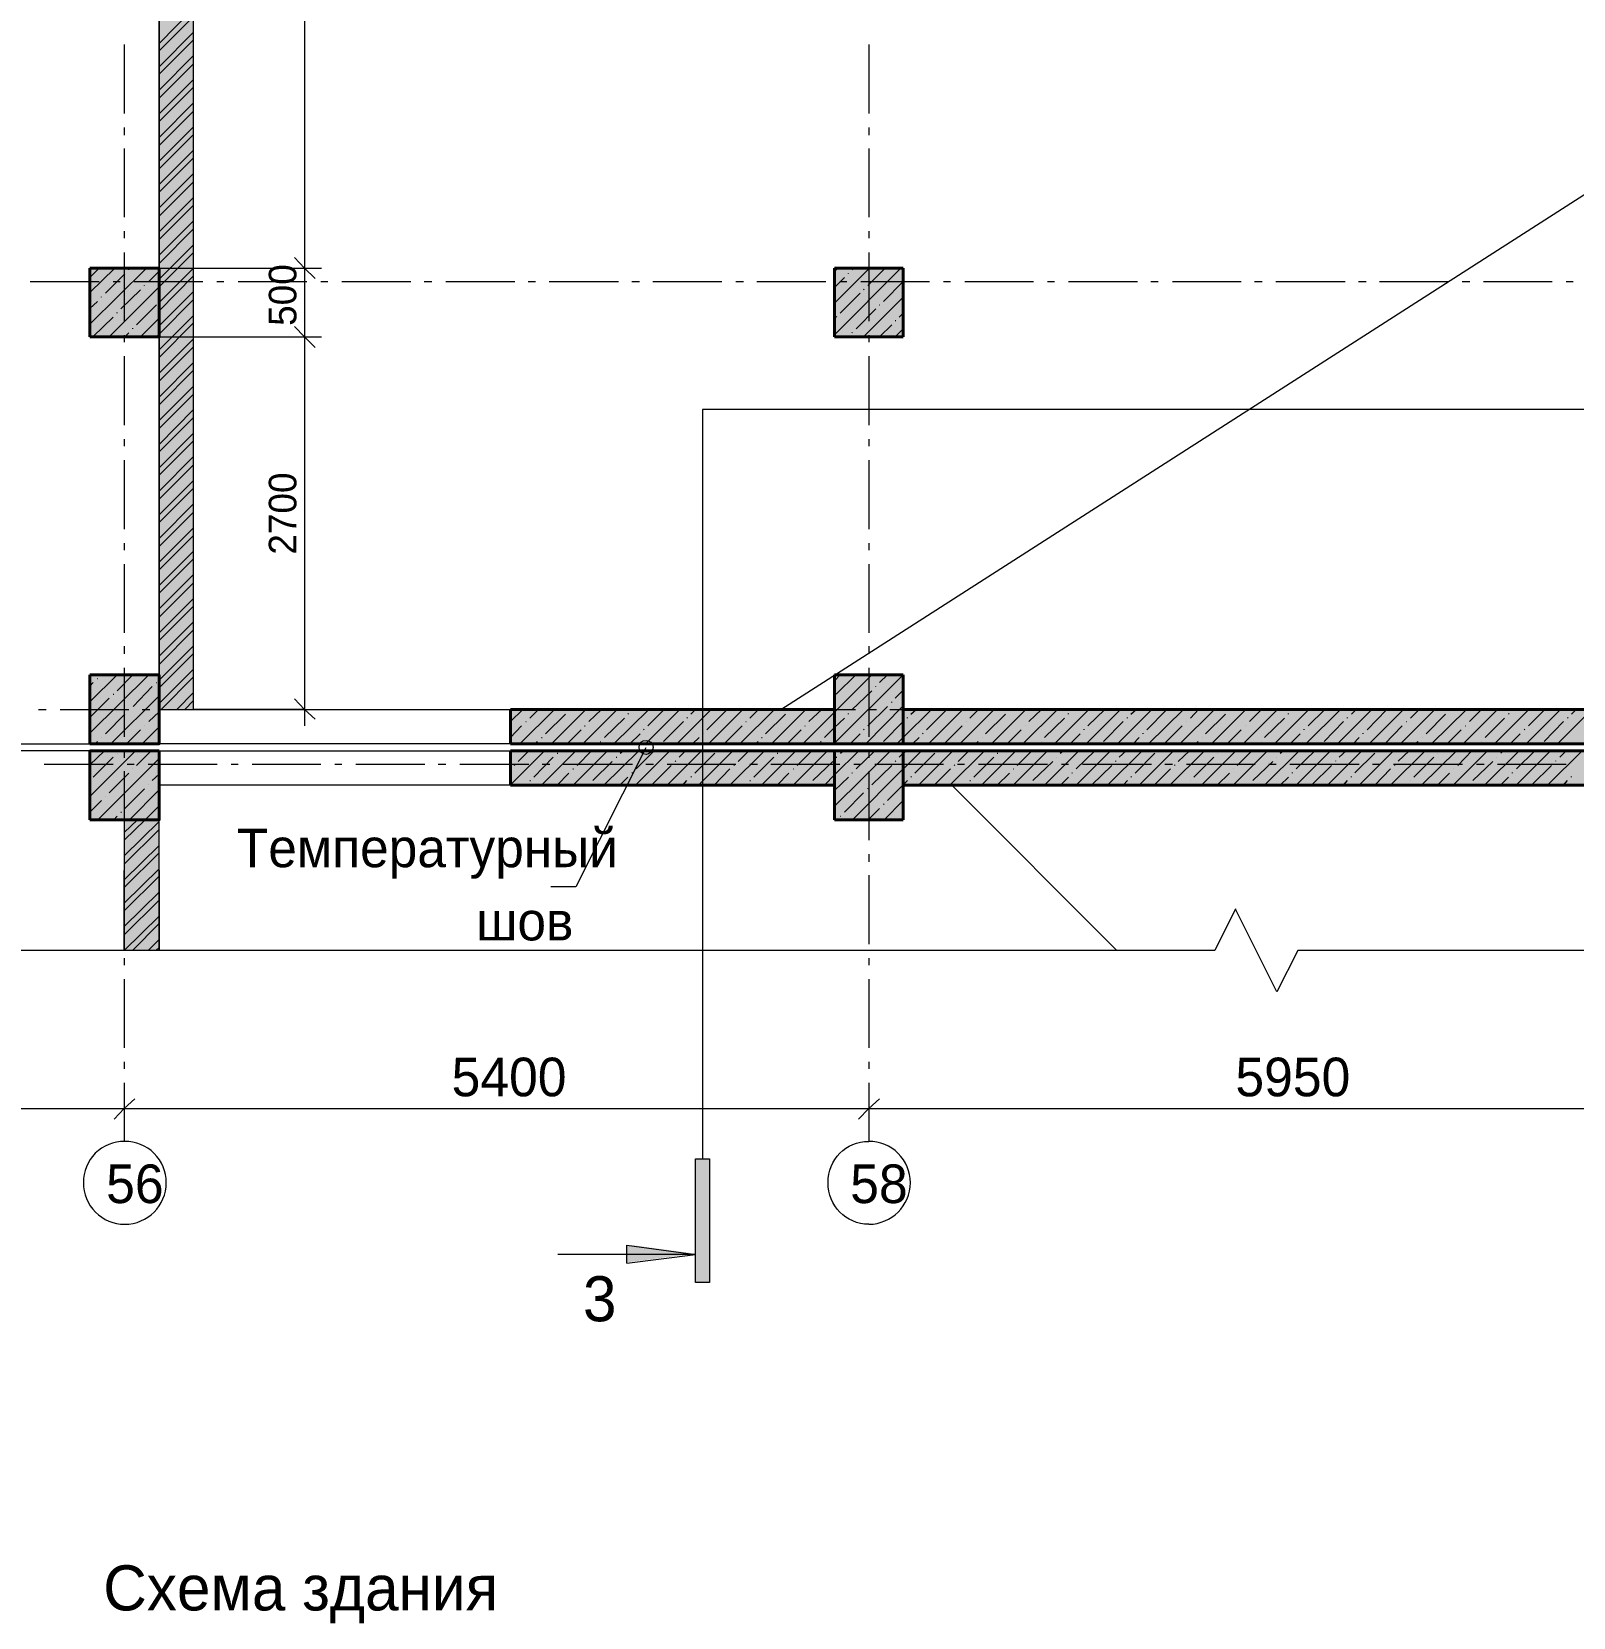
# Model space of a CAD drawing. Header units: millimetres. Extents: x -401725 to 250493, y 305116 to 802890.
# Drawn here: x -375102.384 to -375097.981, y 508968.553 to 508973.08 of the extents above; entities that cross this region are included whole.
import ezdxf

# ---------------------------------------------------------------- set-up
doc = ezdxf.new("R2010")
doc.units = ezdxf.units.MM
doc.layers.add('PDF _Геометрия', color=7, linetype='Continuous', true_color=0x1d1d1d)
doc.layers.add('PDF _Сплошная заливка', color=7, linetype='Continuous', true_color=0xffffff)
doc.layers.add('PDF _Текст', color=7, linetype='Continuous')

msp = doc.modelspace()

# ---------------------------------------------------------------- hatches: boundary and pattern name
at = {"layer": 'PDF _Сплошная заливка', "transparency": 33554559}
msp.add_hatch(color=7, dxfattribs=at).paths.add_polyline_path([(-375100.6612, 508969.6147), (-375100.6671, 508969.6155), (-375100.6848, 508969.6155), (-375100.6848, 508969.5665), (-375100.5929, 508969.578), (-375100.5812, 508969.5797), (-375100.5012, 508969.5897), (-375100.4895, 508969.5913), (-375100.5129, 508969.5947), (-375100.5262, 508969.5963), (-375100.5495, 508969.5997), (-375100.5629, 508969.6013), (-375100.5745, 508969.603), (-375100.5879, 508969.6047), (-375100.6112, 508969.608), (-375100.6245, 508969.6097), (-375100.6479, 508969.613)])

# ---------------------------------------------------------------- linework, layer by layer
at = {"layer": 'PDF _Геометрия', "color": 16, "lineweight": 20, "true_color": 0x800000}
for points in [[(-375102.0198, 508974.5705), (-375102.0198, 508971.1455)], [(-375101.9215, 508971.1455), (-375101.9215, 508974.5704)], [(-375102.0199, 508971.1455), (-375101.9215, 508971.1455)], [(-375102.1198, 508970.8305), (-375102.1198, 508970.4571)], [(-375102.0198, 508970.8305), (-375102.1198, 508970.8305)], [(-375102.0198, 508970.4572), (-375102.0198, 508970.8305)]]:
    msp.add_lwpolyline(points, dxfattribs=at)
at = {"layer": 'PDF _Геометрия', "color": 7, "lineweight": 9}
for points in [[(-375101.9215, 508971.1455), (-375101.9215, 508974.5704)], [(-375101.6513, 508974.5704), (-375101.6047, 508974.5704), (-375101.6047, 508972.4055)], [(-375102.2182, 508972.4055), (-375102.0198, 508972.4055), (-375102.0198, 508974.4722)], [(-375100.2446, 508971.1454), (-375096.583, 508973.4921), (-375096.583, 508973.7604)], [(-375102.1198, 508973.0438), (-375102.1198, 508972.8472)], [(-375099.9932, 508973.0438), (-375099.9932, 508972.8472)], [(-375102.1198, 508972.8072), (-375102.1198, 508972.7855)], [(-375099.9932, 508972.8072), (-375099.9932, 508972.7855)], [(-375102.1198, 508972.7472), (-375102.1198, 508972.5505)], [(-375099.9932, 508972.7472), (-375099.9932, 508972.5505)], [(-375102.1198, 508972.5105), (-375102.1198, 508972.4905)], [(-375099.9932, 508972.5105), (-375099.9932, 508972.4905)], [(-375102.1198, 508972.4505), (-375102.1198, 508972.2538)], [(-375099.9932, 508972.4505), (-375099.9932, 508972.2538)], [(-375102.2181, 508972.2088), (-375102.2181, 508972.4055)], [(-375102.0197, 508972.4054), (-375101.6047, 508972.4054), (-375101.6047, 508972.2088)], [(-375101.6048, 508972.4054), (-375101.5564, 508972.4054)], [(-375100.0915, 508972.2089), (-375100.0915, 508972.4055)], [(-375100.0915, 508972.4055), (-375099.8948, 508972.4055)], [(-375099.8948, 508972.4055), (-375099.8948, 508972.2088)], [(-375102.3882, 508972.3672), (-375102.1915, 508972.3672)], [(-375102.1515, 508972.3672), (-375102.1315, 508972.3672)], [(-375102.0916, 508972.3672), (-375101.8949, 508972.3672)], [(-375101.8548, 508972.3672), (-375101.8348, 508972.3672)], [(-375101.7948, 508972.3672), (-375101.5982, 508972.3672)], [(-375101.558, 508972.3672), (-375101.5382, 508972.3672)], [(-375101.4981, 508972.3672), (-375101.3015, 508972.3672)], [(-375101.2631, 508972.3672), (-375101.2415, 508972.3672)], [(-375101.2013, 508972.367), (-375101.0046, 508972.367)], [(-375100.9666, 508972.3672), (-375100.9448, 508972.3672)], [(-375100.9062, 508972.3671), (-375100.7079, 508972.3671)], [(-375100.6699, 508972.3672), (-375100.6482, 508972.3672)], [(-375100.6098, 508972.3672), (-375100.4132, 508972.3672)], [(-375100.3732, 508972.3672), (-375100.3515, 508972.3672)], [(-375100.3131, 508972.3672), (-375100.1165, 508972.3672)], [(-375100.0765, 508972.3672), (-375100.0565, 508972.3672)], [(-375100.0165, 508972.3672), (-375099.8199, 508972.3672)], [(-375099.7798, 508972.3672), (-375099.7598, 508972.3672)], [(-375099.7195, 508972.3671), (-375099.5229, 508972.3671)], [(-375099.4831, 508972.3672), (-375099.4632, 508972.3672)], [(-375099.423, 508972.3671), (-375099.2263, 508972.3671)], [(-375099.1882, 508972.3672), (-375099.1665, 508972.3672)], [(-375099.1263, 508972.3671), (-375098.9296, 508972.3671)], [(-375098.8915, 508972.3672), (-375098.8698, 508972.3672)], [(-375098.8312, 508972.367), (-375098.633, 508972.367)], [(-375098.5947, 508972.3672), (-375098.5732, 508972.3672)], [(-375098.5349, 508972.3672), (-375098.3382, 508972.3672)], [(-375098.2983, 508972.3672), (-375098.2765, 508972.3672)], [(-375098.2381, 508972.3672), (-375098.0415, 508972.3672)], [(-375098.0015, 508972.3672), (-375097.9815, 508972.3672)], [(-375102.1198, 508972.2138), (-375102.1198, 508972.1938)], [(-375099.9932, 508972.2138), (-375099.9932, 508972.1938)], [(-375102.2182, 508971.2438), (-375102.0198, 508971.2438), (-375102.0198, 508972.2089)], [(-375102.0198, 508972.2088), (-375102.2182, 508972.2088)], [(-375102.0197, 508972.2088), (-375101.6047, 508972.2088), (-375101.6047, 508971.0988)], [(-375101.6048, 508972.2088), (-375101.5564, 508972.2088)], [(-375099.8948, 508972.2088), (-375100.0915, 508972.2088)], [(-375102.1198, 508972.1538), (-375102.1198, 508971.9572)], [(-375099.9932, 508972.1539), (-375099.9932, 508971.9572)], [(-375102.1198, 508971.9172), (-375102.1198, 508971.8971)], [(-375099.9932, 508971.9172), (-375099.9932, 508971.8972)], [(-375102.1198, 508971.8571), (-375102.1198, 508971.6605)], [(-375099.9932, 508971.8572), (-375099.9932, 508971.6605)], [(-375102.1198, 508971.6205), (-375102.1198, 508971.6005)], [(-375099.9932, 508971.6205), (-375099.9932, 508971.6005)], [(-375102.1198, 508971.5605), (-375102.1198, 508971.3638)], [(-375099.9932, 508971.5605), (-375099.9932, 508971.3638)], [(-375102.1198, 508971.3255), (-375102.1198, 508971.3038)], [(-375099.9932, 508971.3255), (-375099.9932, 508971.3039)], [(-375102.1198, 508971.2638), (-375102.1198, 508971.0671)], [(-375099.9932, 508971.2639), (-375099.9932, 508971.0672)], [(-375102.2181, 508971.0472), (-375102.2181, 508971.2438)], [(-375100.0915, 508971.2438), (-375099.8948, 508971.2438)], [(-375102.3649, 508971.1455), (-375102.3431, 508971.1455)], [(-375102.3031, 508971.1455), (-375102.1065, 508971.1455)], [(-375102.0682, 508971.1455), (-375102.0464, 508971.1455)], [(-375102.0196, 508971.1454), (-375101.0163, 508971.1454)], [(-375102.0081, 508971.1455), (-375101.8098, 508971.1455)], [(-375101.6047, 508971.1454), (-375101.9213, 508971.1454)], [(-375101.7715, 508971.1455), (-375101.7498, 508971.1455)], [(-375101.7115, 508971.1455), (-375101.5148, 508971.1455)], [(-375101.7065, 508971.1455), (-375100.0915, 508971.1455)], [(-375101.6048, 508971.1454), (-375101.5564, 508971.1454)], [(-375101.4748, 508971.1455), (-375101.4531, 508971.1455)], [(-375101.4147, 508971.1455), (-375101.2181, 508971.1455)], [(-375101.1782, 508971.1455), (-375101.1581, 508971.1455)], [(-375101.1182, 508971.1455), (-375100.9215, 508971.1455)], [(-375101.0163, 508971.1454), (-375101.0163, 508971.0471)], [(-375100.8815, 508971.1455), (-375100.8614, 508971.1455)], [(-375100.8216, 508971.1455), (-375100.6248, 508971.1455)], [(-375100.5848, 508971.1455), (-375100.5648, 508971.1455)], [(-375100.5247, 508971.1455), (-375100.3281, 508971.1455)], [(-375100.2898, 508971.1455), (-375100.2681, 508971.1455)], [(-375100.2281, 508971.1455), (-375100.0315, 508971.1455)], [(-375099.9931, 508971.1455), (-375099.9714, 508971.1455)], [(-375099.9333, 508971.1455), (-375099.7348, 508971.1455)], [(-375099.8948, 508971.1455), (-375097.788, 508971.1455)], [(-375099.6964, 508971.1455), (-375099.6748, 508971.1455)], [(-375099.6364, 508971.1455), (-375099.4398, 508971.1455)], [(-375099.3997, 508971.1455), (-375099.3781, 508971.1455)], [(-375099.3399, 508971.1455), (-375099.1431, 508971.1455)], [(-375099.103, 508971.1455), (-375099.0831, 508971.1455)], [(-375099.0432, 508971.1455), (-375098.8465, 508971.1455)], [(-375098.8065, 508971.1455), (-375098.7864, 508971.1455)], [(-375098.7464, 508971.1455), (-375098.5498, 508971.1455)], [(-375098.5098, 508971.1455), (-375098.4898, 508971.1455)], [(-375098.4498, 508971.1455), (-375098.2532, 508971.1455)], [(-375098.213, 508971.1455), (-375098.1931, 508971.1455)], [(-375098.1533, 508971.1455), (-375097.9565, 508971.1455)], [(-375103.398, 508971.0472), (-375102.0198, 508971.0472)], [(-375103.2015, 508971.0472), (-375102.2182, 508971.0472)], [(-375101.0163, 508971.0471), (-375102.0195, 508971.0471)], [(-375100.0914, 508971.0471), (-375096.0364, 508971.0471)], [(-375102.0198, 508971.0272), (-375103.3998, 508971.0272)], [(-375102.1198, 508971.0288), (-375102.1198, 508971.0072)], [(-375102.0198, 508970.9288), (-375102.0198, 508971.0272)], [(-375102.0196, 508971.027), (-375101.0163, 508971.027)], [(-375101.0163, 508971.027), (-375101.0163, 508970.9287)], [(-375100.6297, 508971.0354), (-375100.8298, 508970.6388)], [(-375096.5498, 508971.0272), (-375100.0914, 508971.0272)], [(-375099.9932, 508971.0288), (-375099.9932, 508971.0072)], [(-375102.3481, 508970.9887), (-375102.1513, 508970.9887)], [(-375102.1198, 508970.9688), (-375102.1198, 508970.7722)], [(-375102.1113, 508970.9887), (-375102.0913, 508970.9887)], [(-375102.0514, 508970.9887), (-375101.8546, 508970.9887)], [(-375101.8146, 508970.9887), (-375101.7946, 508970.9887)], [(-375101.7546, 508970.9887), (-375101.558, 508970.9887)], [(-375101.5179, 508970.9887), (-375101.4979, 508970.9887)], [(-375101.4579, 508970.9887), (-375101.2613, 508970.9887)], [(-375101.2229, 508970.9887), (-375101.2013, 508970.9887)], [(-375101.1613, 508970.9888), (-375100.9647, 508970.9888)], [(-375100.9262, 508970.9887), (-375100.9046, 508970.9887)], [(-375100.8663, 508970.9887), (-375100.668, 508970.9887)], [(-375100.6297, 508970.9887), (-375100.608, 508970.9887)], [(-375100.5696, 508970.9887), (-375100.373, 508970.9887)], [(-375100.333, 508970.9887), (-375100.3113, 508970.9887)], [(-375100.2729, 508970.9887), (-375100.0763, 508970.9887)], [(-375100.0364, 508970.9887), (-375100.0163, 508970.9887)], [(-375099.9932, 508970.9688), (-375099.9932, 508970.7722)], [(-375099.9763, 508970.9887), (-375099.7797, 508970.9887)], [(-375099.7396, 508970.9887), (-375099.7196, 508970.9887)], [(-375099.6796, 508970.9887), (-375099.483, 508970.9887)], [(-375099.4429, 508970.9887), (-375099.423, 508970.9887)], [(-375099.3831, 508970.9888), (-375099.1863, 508970.9888)], [(-375099.148, 508970.9887), (-375099.1263, 508970.9887)], [(-375099.0864, 508970.9887), (-375098.8897, 508970.9887)], [(-375098.8513, 508970.9887), (-375098.8296, 508970.9887)], [(-375098.7912, 508970.9888), (-375098.593, 508970.9888)], [(-375098.5546, 508970.9887), (-375098.533, 508970.9887)], [(-375098.4947, 508970.9887), (-375098.298, 508970.9887)], [(-375098.2581, 508970.9887), (-375098.2363, 508970.9887)], [(-375098.1981, 508970.9888), (-375098.0013, 508970.9888)], [(-375101.853, 508970.9287), (-375102.0197, 508970.9287)], [(-375101.0163, 508970.9287), (-375102.0195, 508970.9287)], [(-375100.0915, 508970.9289), (-375101.8532, 508970.9289)], [(-375097.7881, 508970.9288), (-375099.8949, 508970.9288)], [(-375099.2847, 508970.4571), (-375099.7563, 508970.9288)], [(-375102.0198, 508970.6855), (-375102.0198, 508970.8305)], [(-375099.8948, 508970.8305), (-375100.0915, 508970.8305)], [(-375102.1198, 508970.7321), (-375102.1198, 508970.7105)], [(-375099.9932, 508970.7322), (-375099.9932, 508970.7105)], [(-375102.1198, 508970.6722), (-375102.1198, 508970.4755)], [(-375100.8296, 508970.6387), (-375100.9013, 508970.6387)], [(-375099.9932, 508970.6722), (-375099.9932, 508970.4755)], [(-375098.9465, 508970.5755), (-375099.0047, 508970.4572)], [(-375098.828, 508970.3387), (-375098.9463, 508970.5754)], [(-375099.0049, 508970.4572), (-375105.245, 508970.4572)], [(-375098.768, 508970.4571), (-375098.8279, 508970.3387)], [(-375092.5281, 508970.4571), (-375098.7682, 508970.4571)], [(-375102.1198, 508970.4355), (-375102.1198, 508970.4155)], [(-375099.9932, 508970.4355), (-375099.9932, 508970.4155)], [(-375102.1198, 508970.3755), (-375102.1198, 508970.1788)], [(-375099.9932, 508970.3755), (-375099.9932, 508970.1788)], [(-375102.1198, 508970.1388), (-375102.1198, 508970.1188)], [(-375099.9932, 508970.1388), (-375099.9932, 508970.1189)], [(-375102.1198, 508970.0788), (-375102.1198, 508969.9104)], [(-375102.1198, 508970.0472), (-375102.1198, 508970.0055), (-375102.1198, 508969.9572)], [(-375099.9932, 508970.0789), (-375099.9932, 508969.9105)], [(-375099.9932, 508970.0472), (-375099.9932, 508970.0055), (-375099.9932, 508969.9572)], [(-375103.2614, 508970.0055), (-375102.1198, 508970.0055)], [(-375102.1199, 508970.0055), (-375099.9931, 508970.0055)], [(-375099.9931, 508970.0055), (-375097.6498, 508970.0055)], [(-375100.4882, 508969.5088), (-375100.4882, 508969.8622)], [(-375100.4879, 508969.862), (-375100.448, 508969.862)], [(-375100.448, 508969.862), (-375100.448, 508969.5087)], [(-375100.6848, 508969.5638), (-375100.4882, 508969.5889), (-375100.8814, 508969.5889)], [(-375100.6848, 508969.6155), (-375100.4882, 508969.5889)], [(-375100.6848, 508969.5639), (-375100.6848, 508969.6155)], [(-375100.448, 508969.5087), (-375100.4879, 508969.5087)]]:
    msp.add_lwpolyline(points, dxfattribs=at)
at = {"layer": 'PDF _Геометрия', "color": 24, "lineweight": 9, "true_color": 0x8f1d1d}
for points in [[(-375102.0199, 508973.0472), (-375101.9215, 508973.1472)], [(-375102.0199, 508973.0255), (-375101.9215, 508973.1238)], [(-375102.0199, 508972.9805), (-375101.9215, 508973.0788)], [(-375102.0199, 508972.9588), (-375101.9215, 508973.0572)], [(-375102.0199, 508972.9138), (-375101.9215, 508973.0122)], [(-375102.0199, 508972.8905), (-375101.9215, 508972.9888)], [(-375102.0199, 508972.8455), (-375101.9215, 508972.9438)], [(-375102.0199, 508972.8238), (-375101.9215, 508972.9222)], [(-375102.0199, 508972.7788), (-375101.9215, 508972.8772)], [(-375102.0199, 508972.7555), (-375101.9215, 508972.8538)], [(-375102.0199, 508972.7105), (-375101.9215, 508972.8088)], [(-375102.0199, 508972.6888), (-375101.9215, 508972.7872)], [(-375102.0199, 508972.6438), (-375101.9215, 508972.7422)], [(-375102.0199, 508972.6222), (-375101.9215, 508972.7205)], [(-375102.0199, 508972.5772), (-375101.9215, 508972.6755)], [(-375102.0199, 508972.5538), (-375101.9215, 508972.6522)], [(-375102.0199, 508972.5088), (-375101.9215, 508972.6071)], [(-375102.0199, 508972.4872), (-375101.9215, 508972.5855)], [(-375102.0199, 508972.4422), (-375101.9215, 508972.5405)], [(-375102.0199, 508972.4188), (-375101.9215, 508972.5172)], [(-375102.0199, 508972.3738), (-375101.9215, 508972.4722)], [(-375102.0199, 508972.3522), (-375101.9215, 508972.4505)], [(-375102.0199, 508972.3072), (-375101.9215, 508972.4055)], [(-375102.0199, 508972.2838), (-375101.9215, 508972.3838)], [(-375102.0199, 508972.2405), (-375101.9215, 508972.3388)], [(-375102.0199, 508972.2172), (-375101.9215, 508972.3155)], [(-375102.0199, 508972.1722), (-375101.9215, 508972.2705)], [(-375102.0199, 508972.1505), (-375101.9215, 508972.2488)], [(-375102.0199, 508972.1055), (-375101.9215, 508972.2038)], [(-375102.0199, 508972.0822), (-375101.9215, 508972.1805)], [(-375102.0199, 508972.0372), (-375101.9215, 508972.1355)], [(-375102.0199, 508972.0155), (-375101.9215, 508972.1138)], [(-375102.0199, 508971.9705), (-375101.9215, 508972.0688)], [(-375102.0199, 508971.9472), (-375101.9215, 508972.0455)], [(-375102.0199, 508971.9022), (-375101.9215, 508972.0022)], [(-375102.0199, 508971.8805), (-375101.9215, 508971.9788)], [(-375102.0199, 508971.8355), (-375101.9215, 508971.9338)], [(-375102.0199, 508971.8138), (-375101.9215, 508971.9122)], [(-375102.0199, 508971.7688), (-375101.9215, 508971.8672)], [(-375102.0199, 508971.7455), (-375101.9215, 508971.8438)], [(-375102.0199, 508971.7005), (-375101.9215, 508971.7988)], [(-375102.0199, 508971.6788), (-375101.9215, 508971.7772)], [(-375102.0199, 508971.6338), (-375101.9215, 508971.7322)], [(-375102.0199, 508971.6105), (-375101.9215, 508971.7088)], [(-375102.0199, 508971.5655), (-375101.9215, 508971.6638)], [(-375102.0199, 508971.5438), (-375101.9215, 508971.6422)], [(-375102.0199, 508971.4988), (-375101.9215, 508971.5972)], [(-375102.0199, 508971.4772), (-375101.9215, 508971.5755)], [(-375102.0199, 508971.4322), (-375101.9215, 508971.5305)], [(-375102.0199, 508971.4088), (-375101.9215, 508971.5072)], [(-375102.0199, 508971.3638), (-375101.9215, 508971.4622)], [(-375102.0199, 508971.3422), (-375101.9215, 508971.4405)], [(-375102.0199, 508971.2972), (-375101.9215, 508971.3955)], [(-375102.0199, 508971.2738), (-375101.9215, 508971.3722)], [(-375102.0199, 508971.2288), (-375101.9215, 508971.3272)], [(-375102.0199, 508971.2072), (-375101.9215, 508971.3055)], [(-375102.0199, 508971.1622), (-375101.9215, 508971.2605)], [(-375102.0147, 508971.1455), (-375101.9215, 508971.2388)], [(-375101.9698, 508971.1455), (-375101.9215, 508971.1938)], [(-375101.9465, 508971.1455), (-375101.9215, 508971.1705)], [(-375102.1198, 508970.7938), (-375102.0815, 508970.8305)], [(-375102.1198, 508970.7721), (-375102.0598, 508970.8305)], [(-375102.1198, 508970.7272), (-375102.0198, 508970.8255)], [(-375102.1198, 508970.7038), (-375102.0198, 508970.8022)], [(-375102.1198, 508970.6588), (-375102.0198, 508970.7572)], [(-375102.1198, 508970.6372), (-375102.0198, 508970.7355)], [(-375102.1198, 508970.5922), (-375102.0198, 508970.6905)], [(-375102.1198, 508970.5705), (-375102.0198, 508970.6688)], [(-375102.1198, 508970.5255), (-375102.0198, 508970.6238)], [(-375102.1198, 508970.5022), (-375102.0198, 508970.6005)], [(-375102.1198, 508970.4572), (-375102.0198, 508970.5555)], [(-375102.0964, 508970.4572), (-375102.0198, 508970.5338)], [(-375102.0514, 508970.4572), (-375102.0198, 508970.4888)], [(-375102.0298, 508970.4572), (-375102.0198, 508970.4655)]]:
    msp.add_lwpolyline(points, dxfattribs=at)
at = {"layer": 'PDF _Геометрия', "lineweight": 9}
for points in [[(-375102.2183, 508972.3788), (-375102.1915, 508972.4055)], [(-375102.2182, 508972.2455), (-375102.0565, 508972.4055)], [(-375102.218, 508972.3355), (-375102.1464, 508972.4055)], [(-375102.1065, 508972.4005), (-375102.1065, 508972.4022)], [(-375102.0499, 508972.3672), (-375102.0198, 508972.3972)], [(-375100.0914, 508972.3955), (-375100.0815, 508972.4055)], [(-375100.0914, 508972.2154), (-375099.9014, 508972.4054)], [(-375100.0913, 508972.3054), (-375099.9913, 508972.4054)], [(-375100.0413, 508972.4004), (-375100.0364, 508972.4054)], [(-375099.9964, 508972.3555), (-375099.9465, 508972.4055)], [(-375102.1732, 508972.3338), (-375102.1182, 508972.3888)], [(-375102.1631, 508972.2088), (-375102.0198, 508972.3522)], [(-375102.0614, 508972.3554), (-375102.0614, 508972.3571)], [(-375100.0914, 508972.3504), (-375100.063, 508972.3788)], [(-375100.0513, 508972.3888), (-375100.0513, 508972.3904)], [(-375099.9514, 508972.3105), (-375099.8948, 508972.3672)], [(-375102.218, 508972.2905), (-375102.1964, 508972.3105)], [(-375102.1847, 508972.3221), (-375102.1847, 508972.3238)], [(-375102.1297, 508972.2888), (-375102.0731, 508972.3438)], [(-375100.0748, 508972.2772), (-375100.0182, 508972.3338)], [(-375100.0082, 508972.2088), (-375099.8948, 508972.3222)], [(-375100.0081, 508972.3438), (-375100.0065, 508972.3455)], [(-375102.208, 508972.2104), (-375102.1513, 508972.2654)], [(-375102.1396, 508972.2771), (-375102.1396, 508972.2787)], [(-375102.0847, 508972.2437), (-375102.028, 508972.3004)], [(-375102.0731, 508972.2088), (-375102.0198, 508972.2622)], [(-375100.0863, 508972.2655), (-375100.0847, 508972.2671)], [(-375100.0298, 508972.2321), (-375099.9731, 508972.2888)], [(-375099.963, 508972.3004), (-375099.9614, 508972.3004)], [(-375099.9066, 508972.2655), (-375099.8948, 508972.2772)], [(-375102.1182, 508972.2088), (-375102.1065, 508972.2205)], [(-375102.0948, 508972.2322), (-375102.0948, 508972.2338)], [(-375102.0281, 508972.2088), (-375102.0198, 508972.2172)], [(-375100.0412, 508972.2204), (-375100.0396, 508972.2221)], [(-375099.963, 508972.2088), (-375099.928, 508972.2438)], [(-375099.9182, 508972.2088), (-375099.8948, 508972.2322)], [(-375099.9179, 508972.2554), (-375099.9163, 508972.2554)], [(-375100.0529, 508972.2087), (-375100.0513, 508972.2104)], [(-375102.2181, 508971.1671), (-375102.1396, 508971.2437)], [(-375102.2181, 508971.2121), (-375102.2081, 508971.2221)], [(-375102.218, 508971.0771), (-375102.0497, 508971.2438)], [(-375102.1965, 508971.2338), (-375102.1948, 508971.2338)], [(-375102.1397, 508971.1988), (-375102.0948, 508971.2438)], [(-375102.028, 508971.2221), (-375102.0263, 508971.2221)], [(-375100.0915, 508971.0488), (-375099.8948, 508971.2438)], [(-375100.0913, 508971.2271), (-375100.0747, 508971.2438)], [(-375100.0913, 508971.1371), (-375099.9848, 508971.2438)], [(-375100.0865, 508971.1889), (-375100.0299, 508971.2439)], [(-375099.9629, 508971.2221), (-375099.9397, 508971.2437)], [(-375102.218, 508971.1221), (-375102.163, 508971.1771)], [(-375102.1582, 508971.0472), (-375102.0198, 508971.1838)], [(-375102.1514, 508971.1888), (-375102.1497, 508971.1888)], [(-375102.0946, 508971.1537), (-375102.0396, 508971.2104)], [(-375100.0414, 508971.1438), (-375099.9848, 508971.1988)], [(-375099.9731, 508971.2105), (-375099.9731, 508971.2121)], [(-375099.9182, 508971.1772), (-375099.8948, 508971.2005)], [(-375102.1732, 508971.0755), (-375102.1182, 508971.1322)], [(-375102.1065, 508971.1438), (-375102.1065, 508971.1438)], [(-375102.0499, 508971.1105), (-375102.0198, 508971.1388)], [(-375101.0164, 508971.1105), (-375100.9815, 508971.1455)], [(-375100.9897, 508971.0471), (-375100.8913, 508971.1454)], [(-375100.9615, 508971.1205), (-375100.9364, 508971.1455)], [(-375100.9164, 508971.0755), (-375100.8598, 508971.1322)], [(-375100.8996, 508971.0471), (-375100.8014, 508971.1454)], [(-375100.8499, 508971.1438), (-375100.8481, 508971.1438)], [(-375100.8097, 508971.0472), (-375100.7115, 508971.1455)], [(-375100.793, 508971.1104), (-375100.7563, 508971.1454)], [(-375100.7213, 508971.047), (-375100.6213, 508971.1454)], [(-375100.6815, 508971.1321), (-375100.6797, 508971.1338)], [(-375100.6697, 508971.1438), (-375100.6664, 508971.1454)], [(-375100.6313, 508971.0471), (-375100.533, 508971.1454)], [(-375100.6247, 508971.0988), (-375100.5781, 508971.1455)], [(-375100.5414, 508971.0471), (-375100.4431, 508971.1454)], [(-375100.5015, 508971.1322), (-375100.4882, 508971.1455)], [(-375100.4563, 508971.0871), (-375100.3996, 508971.1437)], [(-375100.4515, 508971.0472), (-375100.3531, 508971.1455)], [(-375100.3613, 508971.0471), (-375100.263, 508971.1454)], [(-375100.3331, 508971.1204), (-375100.308, 508971.1454)], [(-375100.2882, 508971.0755), (-375100.2314, 508971.1321)], [(-375100.2714, 508971.0471), (-375100.173, 508971.1454)], [(-375100.2213, 508971.1438), (-375100.2198, 508971.1438)], [(-375100.1816, 508971.0472), (-375100.0915, 508971.1372)], [(-375100.1646, 508971.1104), (-375100.1279, 508971.1454)], [(-375100.0513, 508971.1321), (-375100.0513, 508971.1338)], [(-375100.0014, 508971.0472), (-375099.8948, 508971.1555)], [(-375099.9964, 508971.0987), (-375099.9397, 508971.1538)], [(-375099.928, 508971.1654), (-375099.928, 508971.1671)], [(-375099.8948, 508971.0654), (-375099.8147, 508971.1454)], [(-375099.8731, 508971.1322), (-375099.8582, 508971.1455)], [(-375099.8283, 508971.0872), (-375099.7715, 508971.1438)], [(-375099.823, 508971.0472), (-375099.7248, 508971.1455)], [(-375099.7331, 508971.0472), (-375099.6349, 508971.1455)], [(-375099.7047, 508971.1204), (-375099.6797, 508971.1454)], [(-375099.6596, 508971.0754), (-375099.6031, 508971.1321)], [(-375099.6429, 508971.0471), (-375099.5447, 508971.1454)], [(-375099.5914, 508971.1438), (-375099.5914, 508971.1438)], [(-375099.553, 508971.0471), (-375099.4547, 508971.1455)], [(-375099.5364, 508971.1105), (-375099.4998, 508971.1455)], [(-375099.4631, 508971.0472), (-375099.3648, 508971.1455)], [(-375099.423, 508971.1321), (-375099.423, 508971.1337)], [(-375099.4131, 508971.1437), (-375099.4096, 508971.1454)], [(-375099.3729, 508971.0471), (-375099.2746, 508971.1454)], [(-375099.368, 508971.0988), (-375099.3197, 508971.1455)], [(-375099.283, 508971.0471), (-375099.1847, 508971.1454)], [(-375099.2448, 508971.1321), (-375099.2298, 508971.1455)], [(-375099.1997, 508971.0871), (-375099.1431, 508971.1438)], [(-375099.1947, 508971.0472), (-375099.0948, 508971.1455)], [(-375099.1048, 508971.0472), (-375099.0065, 508971.1455)], [(-375099.0747, 508971.1204), (-375099.0513, 508971.1454)], [(-375099.0313, 508971.0754), (-375098.9747, 508971.1321)], [(-375099.0146, 508971.0471), (-375098.9163, 508971.1454)], [(-375098.963, 508971.1438), (-375098.963, 508971.1438)], [(-375098.9246, 508971.0471), (-375098.8264, 508971.1454)], [(-375098.9064, 508971.1105), (-375098.8715, 508971.1455)], [(-375098.8347, 508971.0471), (-375098.7365, 508971.1455)], [(-375098.7949, 508971.1322), (-375098.7949, 508971.1338)], [(-375098.7829, 508971.1437), (-375098.7813, 508971.1454)], [(-375098.7448, 508971.0472), (-375098.6465, 508971.1455)], [(-375098.7381, 508971.0988), (-375098.6914, 508971.1454)], [(-375098.6546, 508971.0471), (-375098.5563, 508971.1454)], [(-375098.6148, 508971.1321), (-375098.6014, 508971.1455)], [(-375098.5697, 508971.0871), (-375098.5148, 508971.1438)], [(-375098.5647, 508971.0471), (-375098.4664, 508971.1455)], [(-375098.4748, 508971.0472), (-375098.3765, 508971.1455)], [(-375098.4463, 508971.1204), (-375098.4213, 508971.1454)], [(-375098.4013, 508971.0754), (-375098.3463, 508971.1321)], [(-375098.3862, 508971.0471), (-375098.2863, 508971.1454)], [(-375098.3347, 508971.1438), (-375098.333, 508971.1438)], [(-375098.2963, 508971.0471), (-375098.198, 508971.1454)], [(-375098.2781, 508971.1105), (-375098.2431, 508971.1455)], [(-375098.2063, 508971.0471), (-375098.1081, 508971.1455)], [(-375098.1663, 508971.132), (-375098.1646, 508971.1337)], [(-375098.1548, 508971.1439), (-375098.1532, 508971.1455)], [(-375098.1164, 508971.0472), (-375098.0182, 508971.1455)], [(-375098.1095, 508971.0987), (-375098.063, 508971.1454)], [(-375098.0264, 508971.0471), (-375097.928, 508971.1454)], [(-375097.9864, 508971.1321), (-375097.9731, 508971.1455)], [(-375102.1131, 508971.0471), (-375102.0731, 508971.0871)], [(-375102.0682, 508971.0472), (-375102.0198, 508971.0955)], [(-375102.0614, 508971.0988), (-375102.0614, 508971.0988)], [(-375101.0164, 508971.0655), (-375100.9848, 508971.0988)], [(-375100.9732, 508971.1105), (-375100.9715, 508971.1105)], [(-375100.8546, 508971.0471), (-375100.8147, 508971.0871)], [(-375100.8048, 508971.0988), (-375100.803, 508971.0988)], [(-375100.7481, 508971.0654), (-375100.6914, 508971.1204)], [(-375100.6366, 508971.0872), (-375100.6349, 508971.0889)], [(-375100.5797, 508971.0537), (-375100.5229, 508971.1104)], [(-375100.5131, 508971.1205), (-375100.5115, 508971.1222)], [(-375100.4064, 508971.0471), (-375100.3548, 508971.0988)], [(-375100.3447, 508971.1105), (-375100.3431, 508971.1105)], [(-375100.2263, 508971.0471), (-375100.1863, 508971.0871)], [(-375100.1762, 508971.0987), (-375100.1747, 508971.0987)], [(-375100.1199, 508971.0655), (-375100.0915, 508971.0939)], [(-375100.0914, 508971.0938), (-375100.063, 508971.1204)], [(-375100.0081, 508971.0872), (-375100.0065, 508971.0888)], [(-375099.9514, 508971.0538), (-375099.8948, 508971.1105)], [(-375099.8832, 508971.1205), (-375099.8832, 508971.1222)], [(-375099.778, 508971.0471), (-375099.7264, 508971.0988)], [(-375099.7147, 508971.1104), (-375099.7147, 508971.1104)], [(-375099.5979, 508971.0471), (-375099.558, 508971.0871)], [(-375099.5463, 508971.0987), (-375099.5463, 508971.0987)], [(-375099.4912, 508971.0654), (-375099.4346, 508971.1204)], [(-375099.3781, 508971.0871), (-375099.3781, 508971.0888)], [(-375099.3231, 508971.0538), (-375099.2665, 508971.1105)], [(-375099.2548, 508971.1205), (-375099.2548, 508971.1222)], [(-375099.1496, 508971.0471), (-375099.098, 508971.0988)], [(-375099.0864, 508971.1104), (-375099.0864, 508971.1104)], [(-375098.9696, 508971.0471), (-375098.9296, 508971.0871)], [(-375098.9182, 508971.0989), (-375098.9182, 508971.0989)], [(-375098.8629, 508971.0654), (-375098.8063, 508971.1204)], [(-375098.7498, 508971.0871), (-375098.7498, 508971.0888)], [(-375098.6931, 508971.0538), (-375098.6381, 508971.1105)], [(-375098.6264, 508971.1205), (-375098.6264, 508971.1221)], [(-375098.5197, 508971.0471), (-375098.4697, 508971.0988)], [(-375098.458, 508971.1104), (-375098.4564, 508971.1104)], [(-375098.3414, 508971.0472), (-375098.3015, 508971.0872)], [(-375098.2896, 508971.0987), (-375098.2879, 508971.0987)], [(-375098.2331, 508971.0655), (-375098.1782, 508971.1205)], [(-375098.1214, 508971.0871), (-375098.1198, 508971.0888)], [(-375098.0647, 508971.0538), (-375098.0097, 508971.1105)], [(-375097.9981, 508971.1205), (-375097.9964, 508971.1221)], [(-375102.203, 508971.0471), (-375102.1964, 508971.0538)], [(-375102.1847, 508971.0654), (-375102.1847, 508971.0654)], [(-375100.9447, 508971.0471), (-375100.9397, 508971.0537)], [(-375100.9281, 508971.0654), (-375100.9264, 508971.0654)], [(-375100.76, 508971.0539), (-375100.7582, 508971.0539)], [(-375100.6762, 508971.047), (-375100.6463, 508971.0754)], [(-375100.4964, 508971.0471), (-375100.4781, 508971.0655)], [(-375100.468, 508971.0755), (-375100.4664, 508971.0771)], [(-375100.3164, 508971.0471), (-375100.3097, 508971.0538)], [(-375100.2996, 508971.0654), (-375100.298, 508971.0654)], [(-375100.1314, 508971.0538), (-375100.1298, 508971.0538)], [(-375100.0915, 508971.0472), (-375100.0915, 508971.0489)], [(-375100.0466, 508971.0472), (-375100.0182, 508971.0755)], [(-375099.9132, 508971.0472), (-375099.8948, 508971.0655)], [(-375099.8681, 508971.0471), (-375099.8497, 508971.0655)], [(-375099.8396, 508971.0754), (-375099.8381, 508971.0771)], [(-375099.6879, 508971.0471), (-375099.6813, 508971.0537)], [(-375099.6696, 508971.0654), (-375099.6696, 508971.0654)], [(-375099.5015, 508971.0538), (-375099.5015, 508971.0538)], [(-375099.4183, 508971.0472), (-375099.3898, 508971.0755)], [(-375099.238, 508971.0471), (-375099.2214, 508971.0654)], [(-375099.2097, 508971.0754), (-375099.2097, 508971.0771)], [(-375099.0597, 508971.047), (-375099.0529, 508971.0537)], [(-375099.0413, 508971.0654), (-375099.0413, 508971.0654)], [(-375098.8731, 508971.0538), (-375098.8731, 508971.0538)], [(-375098.7897, 508971.0471), (-375098.7614, 508971.0755)], [(-375098.6096, 508971.0471), (-375098.593, 508971.0654)], [(-375098.5813, 508971.0754), (-375098.5813, 508971.0771)], [(-375098.4298, 508971.0472), (-375098.4248, 508971.0539)], [(-375098.4132, 508971.0655), (-375098.4132, 508971.0655)], [(-375098.2447, 508971.0538), (-375098.2447, 508971.0538)], [(-375098.1613, 508971.0471), (-375098.1331, 508971.0755)], [(-375102.2181, 508970.8971), (-375102.088, 508971.0271)], [(-375102.2179, 508970.9871), (-375102.1763, 508971.0271)], [(-375102.208, 508970.9521), (-375102.1513, 508971.0087)], [(-375102.1949, 508970.8305), (-375102.0198, 508971.0055)], [(-375102.1396, 508971.0204), (-375102.1396, 508971.0204)], [(-375102.0847, 508970.9855), (-375102.0432, 508971.0272)], [(-375101.0164, 508970.9305), (-375100.9198, 508971.0272)], [(-375101.0163, 508971.0205), (-375101.0098, 508971.0271)], [(-375100.9948, 508970.9971), (-375100.9647, 508971.0271)], [(-375100.9499, 508970.9522), (-375100.8948, 508971.0089)], [(-375100.928, 508970.9287), (-375100.8296, 508971.0271)], [(-375100.883, 508971.0204), (-375100.8813, 508971.0204)], [(-375100.8381, 508970.9288), (-375100.7397, 508971.0271)], [(-375100.8266, 508970.9855), (-375100.7848, 508971.0272)], [(-375100.7815, 508970.9421), (-375100.7264, 508970.9971)], [(-375100.7498, 508970.9288), (-375100.6498, 508971.0271)], [(-375100.7149, 508971.0088), (-375100.7131, 508971.0088)], [(-375100.703, 508971.0204), (-375100.6946, 508971.0271)], [(-375100.6597, 508970.9288), (-375100.5615, 508971.0272)], [(-375100.658, 508970.9754), (-375100.6063, 508971.0271)], [(-375100.5696, 508970.9287), (-375100.4713, 508971.0271)], [(-375100.5462, 508970.9971), (-375100.5447, 508970.9988)], [(-375100.5347, 508971.0088), (-375100.5164, 508971.0271)], [(-375100.4897, 508970.9637), (-375100.433, 508971.0204)], [(-375100.4797, 508970.9288), (-375100.3814, 508971.0271)], [(-375100.3898, 508970.9288), (-375100.2915, 508971.0272)], [(-375100.3663, 508970.9971), (-375100.3363, 508971.0271)], [(-375100.3215, 508970.9522), (-375100.2648, 508971.0089)], [(-375100.2996, 508970.9287), (-375100.2013, 508971.027)], [(-375100.2547, 508971.0205), (-375100.2532, 508971.0205)], [(-375100.2097, 508970.9288), (-375100.1114, 508971.0271)], [(-375100.198, 508970.9855), (-375100.1565, 508971.0272)], [(-375100.1531, 508970.9421), (-375100.0964, 508970.9971)], [(-375100.0916, 508970.8688), (-375099.9315, 508971.0272)], [(-375100.0914, 508970.9588), (-375100.0214, 508971.0271)], [(-375100.0863, 508971.0088), (-375100.0847, 508971.0088)], [(-375100.0746, 508971.0204), (-375100.0663, 508971.027)], [(-375100.0296, 508970.9754), (-375099.9763, 508971.0271)], [(-375099.9179, 508970.9971), (-375099.9163, 508970.9987)], [(-375099.9066, 508971.0089), (-375099.8948, 508971.0205)], [(-375099.8948, 508971.0205), (-375099.8864, 508971.0271)], [(-375099.8946, 508970.9754), (-375099.843, 508971.0271)], [(-375099.8614, 508970.9637), (-375099.8046, 508971.0204)], [(-375099.8514, 508970.9288), (-375099.753, 508971.0271)], [(-375099.7615, 508970.9288), (-375099.6631, 508971.0271)], [(-375099.738, 508970.9971), (-375099.7079, 508971.0271)], [(-375099.6932, 508970.9522), (-375099.6365, 508971.0088)], [(-375099.6716, 508970.9289), (-375099.5732, 508971.0272)], [(-375099.6264, 508971.0205), (-375099.6248, 508971.0205)], [(-375099.5814, 508970.9287), (-375099.483, 508971.0271)], [(-375099.5697, 508970.9855), (-375099.5281, 508971.0271)], [(-375099.5248, 508970.9421), (-375099.468, 508970.9971)], [(-375099.4915, 508970.9288), (-375099.3931, 508971.0271)], [(-375099.4564, 508971.0088), (-375099.4564, 508971.0088)], [(-375099.4464, 508971.0205), (-375099.4382, 508971.0272)], [(-375099.4016, 508970.9288), (-375099.3032, 508971.0272)], [(-375099.4013, 508970.9754), (-375099.348, 508971.0271)], [(-375099.3114, 508970.9287), (-375099.213, 508971.027)], [(-375099.2879, 508970.997), (-375099.2879, 508970.9987)], [(-375099.2781, 508971.0088), (-375099.2581, 508971.0271)], [(-375099.233, 508970.9637), (-375099.1763, 508971.0204)], [(-375099.2215, 508970.9288), (-375099.123, 508971.0271)], [(-375099.1332, 508970.9288), (-375099.0347, 508971.0271)], [(-375099.1096, 508970.997), (-375099.0779, 508971.027)], [(-375099.0649, 508970.9521), (-375099.0081, 508971.0088)], [(-375099.0433, 508970.9288), (-375098.9448, 508971.0272)], [(-375098.9964, 508971.0205), (-375098.9964, 508971.0205)], [(-375098.9531, 508970.9287), (-375098.8546, 508971.0271)], [(-375098.9413, 508970.9854), (-375098.8997, 508971.0271)], [(-375098.8963, 508970.9421), (-375098.8397, 508970.9971)], [(-375098.8631, 508970.9288), (-375098.7647, 508971.0271)], [(-375098.828, 508971.0088), (-375098.828, 508971.0088)], [(-375098.8182, 508971.0205), (-375098.8098, 508971.0272)], [(-375098.7732, 508970.9288), (-375098.6748, 508971.0272)], [(-375098.7729, 508970.9754), (-375098.7196, 508971.0271)], [(-375098.6833, 508970.9289), (-375098.5849, 508971.0272)], [(-375098.6598, 508970.9972), (-375098.6598, 508970.9989)], [(-375098.6496, 508971.0088), (-375098.6297, 508971.0271)], [(-375098.605, 508970.9639), (-375098.5482, 508971.0205)], [(-375098.5931, 508970.9287), (-375098.4947, 508971.0271)], [(-375098.5032, 508970.9288), (-375098.4048, 508971.0271)], [(-375098.4816, 508970.9972), (-375098.4498, 508971.0272)], [(-375098.4365, 508970.9521), (-375098.3798, 508971.0088)], [(-375098.4149, 508970.9288), (-375098.3148, 508971.0272)], [(-375098.3681, 508971.0205), (-375098.3681, 508971.0205)], [(-375098.3247, 508970.9287), (-375098.2263, 508971.027)], [(-375098.3113, 508970.9854), (-375098.2714, 508971.0271)], [(-375098.2679, 508970.9421), (-375098.2113, 508970.9971)], [(-375098.2347, 508970.9288), (-375098.1363, 508971.0271)], [(-375098.1996, 508971.0087), (-375098.1996, 508971.0087)], [(-375098.1881, 508971.0205), (-375098.1814, 508971.0271)], [(-375098.1448, 508970.9288), (-375098.0464, 508971.0271)], [(-375098.1433, 508970.9755), (-375098.0915, 508971.0272)], [(-375098.0549, 508970.9288), (-375097.9565, 508971.0272)], [(-375098.0315, 508970.9972), (-375098.0315, 508970.9988)], [(-375098.0196, 508971.0087), (-375098.0013, 508971.0271)], [(-375102.1631, 508970.9072), (-375102.1065, 508970.9638)], [(-375102.0948, 508970.9755), (-375102.0948, 508970.9755)], [(-375102.0399, 508970.9422), (-375102.0198, 508970.9605)], [(-375101.0064, 508970.9854), (-375101.0046, 508970.9871)], [(-375100.883, 508970.9288), (-375100.8497, 508970.9638)], [(-375100.8382, 508970.9755), (-375100.8364, 508970.9755)], [(-375100.7046, 508970.9287), (-375100.6813, 508970.9521)], [(-375100.6698, 508970.9638), (-375100.668, 508970.9654)], [(-375100.6129, 508970.9304), (-375100.558, 508970.9854)], [(-375100.5014, 508970.9522), (-375100.4998, 508970.9539)], [(-375100.4349, 508970.9288), (-375100.3898, 508970.9755)], [(-375100.3781, 508970.9855), (-375100.3765, 508970.9872)], [(-375100.2548, 508970.9288), (-375100.2214, 508970.9638)], [(-375100.2096, 508970.9755), (-375100.2081, 508970.9755)], [(-375100.1199, 508970.9289), (-375100.0915, 508970.9589)], [(-375100.0912, 508970.9137), (-375100.0513, 508970.9521)], [(-375100.0412, 508970.9637), (-375100.0396, 508970.9654)], [(-375100.0399, 508970.8305), (-375099.8948, 508970.9755)], [(-375099.9847, 508970.9304), (-375099.928, 508970.9854)], [(-375099.8731, 508970.9522), (-375099.8715, 508970.9538)], [(-375099.8064, 508970.9288), (-375099.7598, 508970.9755)], [(-375099.7497, 508970.9855), (-375099.7481, 508970.9872)], [(-375099.6263, 508970.9288), (-375099.5914, 508970.9638)], [(-375099.5813, 508970.9754), (-375099.5797, 508970.9754)], [(-375099.4463, 508970.9287), (-375099.423, 508970.9521)], [(-375099.4129, 508970.9637), (-375099.4113, 508970.9654)], [(-375099.3562, 508970.9304), (-375099.2996, 508970.9854)], [(-375099.2447, 508970.9521), (-375099.2431, 508970.9538)], [(-375099.1781, 508970.9288), (-375099.1315, 508970.9755)], [(-375099.1198, 508970.9855), (-375099.1198, 508970.9872)], [(-375098.9981, 508970.9288), (-375098.963, 508970.9638)], [(-375098.9513, 508970.9754), (-375098.9513, 508970.9754)], [(-375098.8182, 508970.9289), (-375098.7949, 508970.9522)], [(-375098.7832, 508970.9638), (-375098.7832, 508970.9655)], [(-375098.7281, 508970.9305), (-375098.6715, 508970.9855)], [(-375098.6147, 508970.9521), (-375098.6147, 508970.9538)], [(-375098.5482, 508970.9288), (-375098.5031, 508970.9755)], [(-375098.4914, 508970.9855), (-375098.4914, 508970.9871)], [(-375098.3696, 508970.9288), (-375098.3347, 508970.9637)], [(-375098.323, 508970.9754), (-375098.323, 508970.9754)], [(-375098.1897, 508970.9288), (-375098.1665, 508970.9522)], [(-375098.1548, 508970.9638), (-375098.1548, 508970.9655)], [(-375098.0997, 508970.9305), (-375098.0432, 508970.9855)], [(-375097.9864, 508970.9521), (-375097.9864, 508970.9538)], [(-375102.118, 508970.8621), (-375102.0614, 508970.9188)], [(-375102.1049, 508970.8305), (-375102.0198, 508970.9155)], [(-375102.0497, 508970.9304), (-375102.0497, 508970.9304)], [(-375100.9731, 508970.9288), (-375100.9731, 508970.9305)], [(-375100.9615, 508970.9421), (-375100.9598, 508970.9421)], [(-375100.7931, 508970.9304), (-375100.7913, 508970.9304)], [(-375100.5247, 508970.9288), (-375100.5132, 508970.9422)], [(-375100.3447, 508970.9288), (-375100.3447, 508970.9305)], [(-375100.333, 508970.9421), (-375100.3314, 508970.9421)], [(-375100.1645, 508970.9304), (-375100.163, 508970.9304)], [(-375100.0632, 508970.8522), (-375100.0081, 508970.9072)], [(-375099.9964, 508970.9188), (-375099.9948, 508970.9205)], [(-375099.9399, 508970.8855), (-375099.8948, 508970.9305)], [(-375099.8949, 508970.9305), (-375099.8832, 508970.9422)], [(-375099.7163, 508970.9288), (-375099.7147, 508970.9304)], [(-375099.7046, 508970.9421), (-375099.703, 508970.9421)], [(-375099.5362, 508970.9304), (-375099.5346, 508970.9304)], [(-375099.2665, 508970.9288), (-375099.2548, 508970.9422)], [(-375099.088, 508970.9288), (-375099.0864, 508970.9304)], [(-375099.0747, 508970.9421), (-375099.0747, 508970.9421)], [(-375098.9065, 508970.9305), (-375098.9065, 508970.9305)], [(-375098.6381, 508970.9288), (-375098.6264, 508970.9421)], [(-375098.458, 508970.9288), (-375098.458, 508970.9304)], [(-375098.4463, 508970.9421), (-375098.4463, 508970.9421)], [(-375098.2781, 508970.9305), (-375098.2781, 508970.9305)], [(-375098.0097, 508970.9288), (-375097.9981, 508970.9421)], [(-375102.218, 508970.8521), (-375102.1847, 508970.8854)], [(-375102.173, 508970.8971), (-375102.173, 508970.8971)], [(-375102.0599, 508970.8305), (-375102.0198, 508970.8705)], [(-375099.9947, 508970.8304), (-375099.963, 508970.8621)], [(-375099.9513, 508970.8738), (-375099.9497, 508970.8755)], [(-375099.9498, 508970.8305), (-375099.8948, 508970.8855)], [(-375102.1496, 508970.8304), (-375102.1396, 508970.8404)], [(-375102.1296, 508970.852), (-375102.1279, 508970.852)], [(-375100.0746, 508970.8405), (-375100.0731, 508970.8405)], [(-375099.8948, 508970.8405), (-375099.8948, 508970.8405)]]:
    msp.add_lwpolyline(points, dxfattribs=at)
at = {"layer": 'PDF _Геометрия', "color": 7, "lineweight": 40}
for points in [[(-375102.0198, 508972.4055), (-375102.2182, 508972.4055)], [(-375102.2182, 508972.2088), (-375102.0198, 508972.2088), (-375102.0198, 508972.4055)], [(-375102.2181, 508972.4055), (-375102.2181, 508972.2088)], [(-375099.8948, 508972.4055), (-375100.0915, 508972.4055)], [(-375100.0915, 508972.4055), (-375100.0915, 508972.2089)], [(-375099.8948, 508972.2088), (-375099.8948, 508972.4055)], [(-375100.0915, 508972.2088), (-375099.8948, 508972.2088)], [(-375102.0198, 508971.2438), (-375102.2182, 508971.2438)], [(-375102.2182, 508971.0472), (-375102.0198, 508971.0472), (-375102.0198, 508971.2438)], [(-375102.2181, 508971.2438), (-375102.2181, 508971.0472)], [(-375100.0915, 508971.2439), (-375100.0915, 508971.0472)], [(-375099.8948, 508971.2438), (-375100.0915, 508971.2438)], [(-375099.8948, 508971.0472), (-375099.8948, 508971.2438)], [(-375100.0915, 508971.1455), (-375101.0165, 508971.1455)], [(-375101.0163, 508971.1454), (-375101.0163, 508971.0471)], [(-375100.0915, 508971.0472), (-375100.0915, 508971.1455)], [(-375097.7881, 508971.1455), (-375099.8949, 508971.1455)], [(-375099.8948, 508971.1455), (-375099.8948, 508971.0472)], [(-375101.0165, 508971.0472), (-375100.0915, 508971.0472)], [(-375100.0915, 508971.0472), (-375099.8948, 508971.0472)], [(-375099.8948, 508971.0471), (-375097.788, 508971.0471)], [(-375102.0198, 508971.0272), (-375102.2182, 508971.0272)], [(-375102.2182, 508970.8305), (-375102.0198, 508970.8305), (-375102.0198, 508971.0272)], [(-375102.2181, 508971.0272), (-375102.2181, 508970.8305)], [(-375101.0165, 508971.0272), (-375100.0915, 508971.0272), (-375100.0915, 508970.8305)], [(-375101.0163, 508971.027), (-375101.0163, 508970.9287)], [(-375099.8948, 508970.9288), (-375099.8948, 508971.0272), (-375100.0915, 508971.0272)], [(-375100.0915, 508970.9289), (-375100.0915, 508971.0272)], [(-375099.8949, 508971.0271), (-375097.7881, 508971.0271), (-375097.7881, 508970.8305)], [(-375099.8948, 508970.8305), (-375099.8948, 508971.0272)], [(-375101.0165, 508970.9289), (-375100.0915, 508970.9289)], [(-375099.8948, 508970.9288), (-375097.788, 508970.9288)], [(-375100.0915, 508970.8305), (-375099.8948, 508970.8305)]]:
    msp.add_lwpolyline(points, dxfattribs=at)
at = {"layer": 'PDF _Геометрия', "color": 7, "lineweight": 18}
for points in [[(-375101.6047, 508972.4054), (-375101.633, 508972.4354)], [(-375101.6049, 508972.4055), (-375101.5748, 508972.3755)], [(-375101.6047, 508972.2088), (-375101.633, 508972.2388)], [(-375101.6049, 508972.2088), (-375101.5748, 508972.1788)], [(-375101.6047, 508971.1454), (-375101.633, 508971.1754)], [(-375101.6049, 508971.1455), (-375101.5748, 508971.1172)], [(-375102.1198, 508970.0055), (-375102.1481, 508969.9755)], [(-375102.1196, 508970.0054), (-375102.0896, 508970.0337)], [(-375099.9932, 508970.0055), (-375100.0232, 508969.9755)], [(-375099.9931, 508970.0054), (-375099.963, 508970.0338)]]:
    msp.add_lwpolyline(points, dxfattribs=at)
at = {"layer": 'PDF _Геометрия', "color": 8, "lineweight": 9, "true_color": 0x808080}
for points in [[(-375093.8513, 508972.0021), (-375100.4683, 508972.0021)], [(-375100.4681, 508972.0021), (-375100.4681, 508969.8621)]]:
    msp.add_lwpolyline(points, dxfattribs=at)
at = {"layer": 'PDF _Геометрия', "color": 16, "lineweight": 9, "true_color": 0x800000}
for points in [[(-375102.1198, 508970.4571), (-375102.1198, 508970.6855)], [(-375102.0198, 508970.6855), (-375102.0198, 508970.4572)]]:
    msp.add_lwpolyline(points, dxfattribs=at)
at = {"layer": 'PDF _Геометрия', "color": 7, "lineweight": 9}
msp.add_lwpolyline([(-375102.1182, 508969.9121, 0.422306), (-375102.2364, 508969.7938, 0.417278), (-375102.1182, 508969.6754, 0.412162), (-375101.9997, 508969.7938, 0.417203)], format="xyb", close=True, dxfattribs=at)
msp.add_lwpolyline([(-375099.9932, 508969.6754, 0.411718), (-375099.8747, 508969.7938, 0.417041), (-375099.9932, 508969.9121)], format="xyb", dxfattribs=at)
at = {"layer": 'PDF _Геометрия', "color": 7, "lineweight": 5}
for points in [[(-375100.6495, 508971.037), (-375100.6495, 508971.0487), (-375100.6413, 508971.057), (-375100.6296, 508971.057)], [(-375100.6296, 508971.017), (-375100.6413, 508971.017), (-375100.6495, 508971.0271), (-375100.6495, 508971.037)], [(-375100.6296, 508971.057), (-375100.6196, 508971.057), (-375100.6096, 508971.0487), (-375100.6096, 508971.037)], [(-375100.6096, 508971.037), (-375100.6096, 508971.0271), (-375100.6196, 508971.017), (-375100.6296, 508971.017)]]:
    msp.add_open_spline(points, degree=3, dxfattribs=at)
at = {"layer": 'PDF _Геометрия', "color": 7, "lineweight": 9}
for points in [[(-375100.6495, 508971.037), (-375100.6495, 508971.0487), (-375100.6413, 508971.057), (-375100.6296, 508971.057)], [(-375100.6296, 508971.017), (-375100.6413, 508971.017), (-375100.6495, 508971.0271), (-375100.6495, 508971.037)], [(-375100.6296, 508971.057), (-375100.6196, 508971.057), (-375100.6096, 508971.0487), (-375100.6096, 508971.037)], [(-375100.6096, 508971.037), (-375100.6096, 508971.0271), (-375100.6196, 508971.017), (-375100.6296, 508971.017)], [(-375100.1098, 508969.7938), (-375100.1098, 508969.8605), (-375100.0582, 508969.9121), (-375099.9932, 508969.9121)], [(-375099.9932, 508969.6754), (-375100.0582, 508969.6754), (-375100.1098, 508969.7288), (-375100.1098, 508969.7938)]]:
    msp.add_open_spline(points, degree=3, dxfattribs=at)
at = {"layer": 'PDF _Сплошная заливка', "lineweight": 5, "transparency": 33554559}
for points in [[(-375102.0199, 508974.5705), (-375101.9215, 508974.5705), (-375102.0199, 508971.1456), (-375101.9215, 508971.1456)], [(-375102.2182, 508972.4055), (-375102.0198, 508972.4055), (-375102.2182, 508972.2088), (-375102.0198, 508972.2088)], [(-375100.0915, 508972.4055), (-375099.8948, 508972.4055), (-375100.0915, 508972.2088), (-375099.8948, 508972.2088)], [(-375102.2182, 508971.2438), (-375102.0198, 508971.2438), (-375102.2182, 508971.0472), (-375102.0198, 508971.0472)], [(-375100.0915, 508971.2438), (-375099.8948, 508971.2438), (-375100.0915, 508971.0472), (-375099.8948, 508971.0472)], [(-375101.0165, 508971.1455), (-375100.0915, 508971.1455), (-375101.0165, 508971.0472), (-375100.0915, 508971.0472)], [(-375099.8948, 508971.1454), (-375097.788, 508971.1454), (-375099.8948, 508971.0471), (-375097.788, 508971.0471)], [(-375102.2182, 508971.0272), (-375102.0198, 508971.0272), (-375102.2182, 508970.8305), (-375102.0198, 508970.8305)], [(-375101.0165, 508971.0272), (-375100.0915, 508971.0272), (-375101.0165, 508970.9289), (-375100.0915, 508970.9289)], [(-375100.0915, 508971.0272), (-375099.8948, 508971.0272), (-375100.0915, 508970.8305), (-375099.8948, 508970.8305)], [(-375099.8948, 508971.0271), (-375097.788, 508971.0271), (-375099.8948, 508970.9288), (-375097.788, 508970.9288)], [(-375102.1198, 508970.8305), (-375102.0198, 508970.8305), (-375102.1198, 508970.4572), (-375102.0198, 508970.4572)]]:
    msp.add_solid(points, dxfattribs=at)
at = {"layer": 'PDF _Сплошная заливка', "color": 7, "lineweight": 5, "transparency": 33554559}
msp.add_solid([(-375100.4879, 508969.862), (-375100.448, 508969.862), (-375100.4879, 508969.5087), (-375100.448, 508969.5087)], dxfattribs=at)

# ---------------------------------------------------------------- texts
at = {"layer": 'PDF _Текст', "char_height": 0.07891, "attachment_point": 4, "rotation": 90, "style": ''}
for s, insert in [('500', (-375101.6669, 508972.2405)), ('2700', (-375101.6669, 508971.5872))]:
    msp.add_mtext(s, dxfattribs=dict(at, insert=insert))
at = {"layer": 'PDF _Текст', "attachment_point": 4, "style": ''}
for s, insert, char_height in [('Температурный', (-375101.7981, 508970.7332), 0.109859), ('шов', (-375101.1147, 508970.5399), 0.10986), ('5400', (-375101.1848, 508970.0951), 0.11034), ('5950', (-375098.9464, 508970.0951), 0.11034), ('56', (-375102.1714, 508969.7901), 0.11034), ('58', (-375100.0464, 508969.7901), 0.11034), ('3', (-375100.8097, 508969.4617), 0.1288), ('Схема здания', (-375102.1797, 508968.6184), 0.128798)]:
    msp.add_mtext(s, dxfattribs=dict(at, insert=insert, char_height=char_height))

doc.saveas('drawing.dxf')
